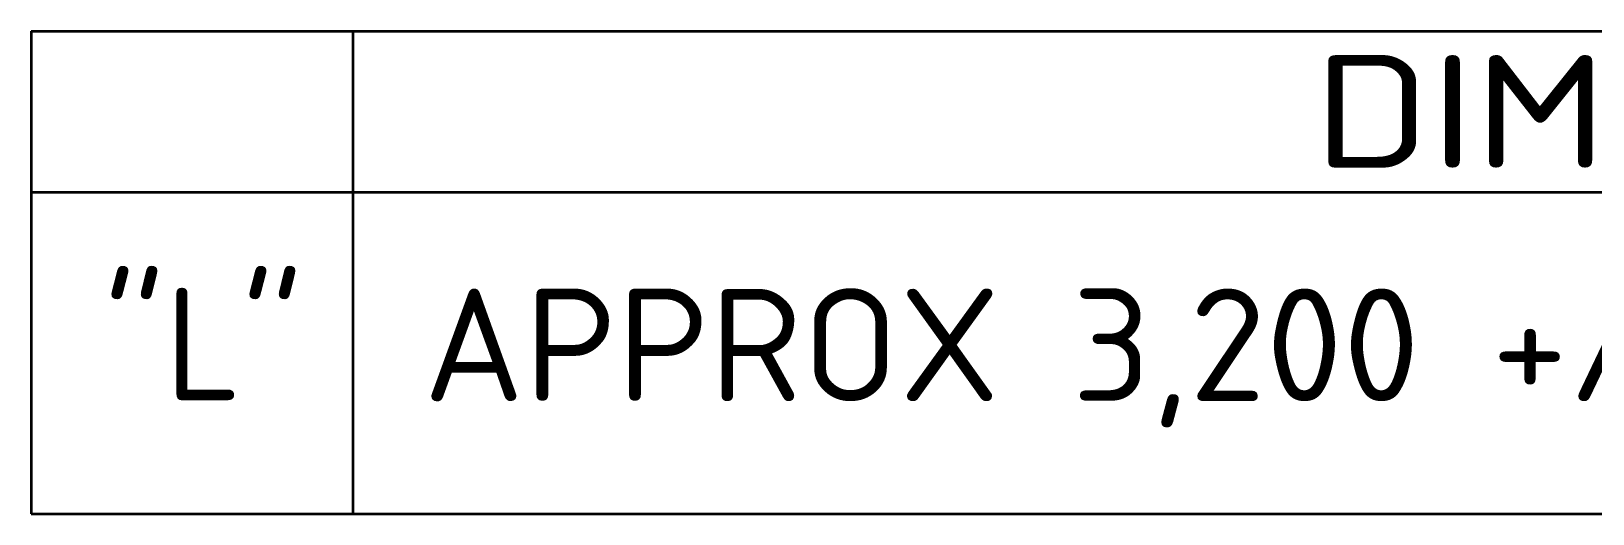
# Model space of a CAD drawing. Extents: x 23 to 417, y 3 to 294.
# Drawn here: x 294.15 to 342.69, y 63.89 to 78.89 of the extents above; entities that cross this region are included whole.
import ezdxf
from ezdxf.enums import TextEntityAlignment as Align

# ---------------------------------------------------------------- set-up
doc = ezdxf.new("R2010")
doc.units = 0
doc.layers.get('0').update_dxf_attribs({"lineweight": 13})
doc.styles.get("Standard").update_dxf_attribs({"font": 'isocp.shx'})

# ---------------------------------------------------------------- blocks, each defined once
blk = doc.blocks.new('BLOCK4524')
at = {"color": 7, "lineweight": 13}
blk.add_text('DIMENSION', height=17.5, dxfattribs=at).set_placement((172.71, 114.57), (311.26, 114.57), align=Align.FIT)
blk = doc.blocks.new('BLOCK4525')
at = {"color": 7, "lineweight": 13}
blk.add_text('"L"', height=17.5, dxfattribs=at).set_placement((-15.34, 78.4), (15.61, 78.4), align=Align.FIT)
blk = doc.blocks.new('BLOCK4526')
at = {"color": 7, "lineweight": 13}
blk.add_text('APPROX 3,200 +/- 50 [125.98 +/- 1.96]', height=17.5, dxfattribs=at).set_placement((34.32, 78.27), (459.7, 78.27), align=Align.FIT)

msp = doc.modelspace()

# ---------------------------------------------------------------- linework, layer by layer
at = {"color": 7, "lineweight": 35}
for p, q in [((294.1484, 78.8909), (397.6532, 78.8909)), ((294.1484, 73.8909), (397.6532, 73.8909)), ((294.1484, 63.8909), (397.6532, 63.8909))]:
    msp.add_line(p, q, dxfattribs=at)
at = {"color": 7, "lineweight": 35, "ltscale": 0.375}
for p, q in [((294.1484, 78.8909), (294.1484, 63.8909)), ((304.1484, 78.8909), (304.1484, 63.8909))]:
    msp.add_line(p, q, dxfattribs=at)

# ---------------------------------------------------------------- block references
at = {"lineweight": 0, "xscale": 0.2, "yscale": 0.2, "zscale": 0.2}
for name in ['BLOCK4524', 'BLOCK4525', 'BLOCK4526']:
    msp.add_blockref(name, (299.4722, 51.7377), dxfattribs=at)

doc.saveas('drawing.dxf')
